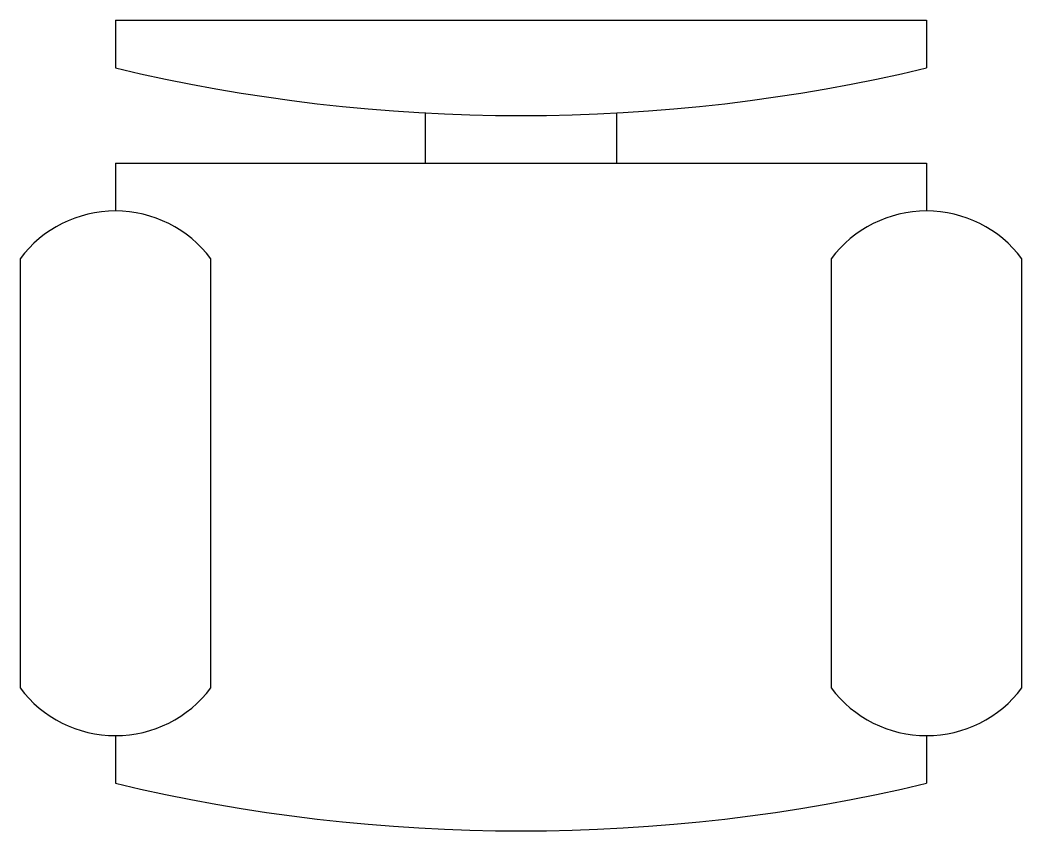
# Model space of a CAD drawing. Header units: inches. Extents: x -10.5 to 10.5, y -17 to 0.
import ezdxf

# ---------------------------------------------------------------- set-up
doc = ezdxf.new("R2010")
doc.units = ezdxf.units.IN
doc.header["$LTSCALE"] = 0.1
doc.header["$MEASUREMENT"] = 0
doc.styles.add('ATTR', font='romans.shx', dxfattribs={"width": 0.8, "height": 2.52})

msp = doc.modelspace()

# ---------------------------------------------------------------- linework, layer by layer
at = {"linetype": 'Continuous'}
for p, q in [((-8.5, 0), (-8.5, -1)), ((-8.5, 0), (8.5, 0)), ((8.5, 0), (8.5, -1)), ((-2, -3), (-2, -1.9355)), ((2, -1.9576), (2, -3)), ((-8.5, -3), (-8.5, -4)), ((-8.5, -3), (8.5, -3)), ((8.5, -3), (8.5, -4)), ((-10.5, -5), (-10.5, -14)), ((-6.5, -14), (-6.5, -5)), ((6.5, -5), (6.5, -14)), ((10.5, -14), (10.5, -5)), ((-8.5, -15), (-8.5, -16)), ((8.5, -15), (8.5, -16))]:
    msp.add_line(p, q, dxfattribs=at)
for centre, radius, start, end in [((0, 34.625), 36.625, 256.5803, 283.4197), ((-8.5, -6.5), 2.5, 36.8699, 143.1301), ((8.5, -6.5), 2.5, 36.8699, 143.1301), ((-8.5, -12.5), 2.5, 216.8699, 323.1301), ((8.5, -12.5), 2.5, 216.8699, 323.1301), ((0, 19.625), 36.625, 256.5803, 283.4197)]:
    msp.add_arc(centre, radius, start, end, dxfattribs=at)

# ---------------------------------------------------------------- texts
at = {"style": 'ATTR', "width": 0.8, "flags": 9}
msp.add_attdef('ESTCODE', (0, 0), '', height=0.0042, dxfattribs=at)

doc.saveas('drawing.dxf')
